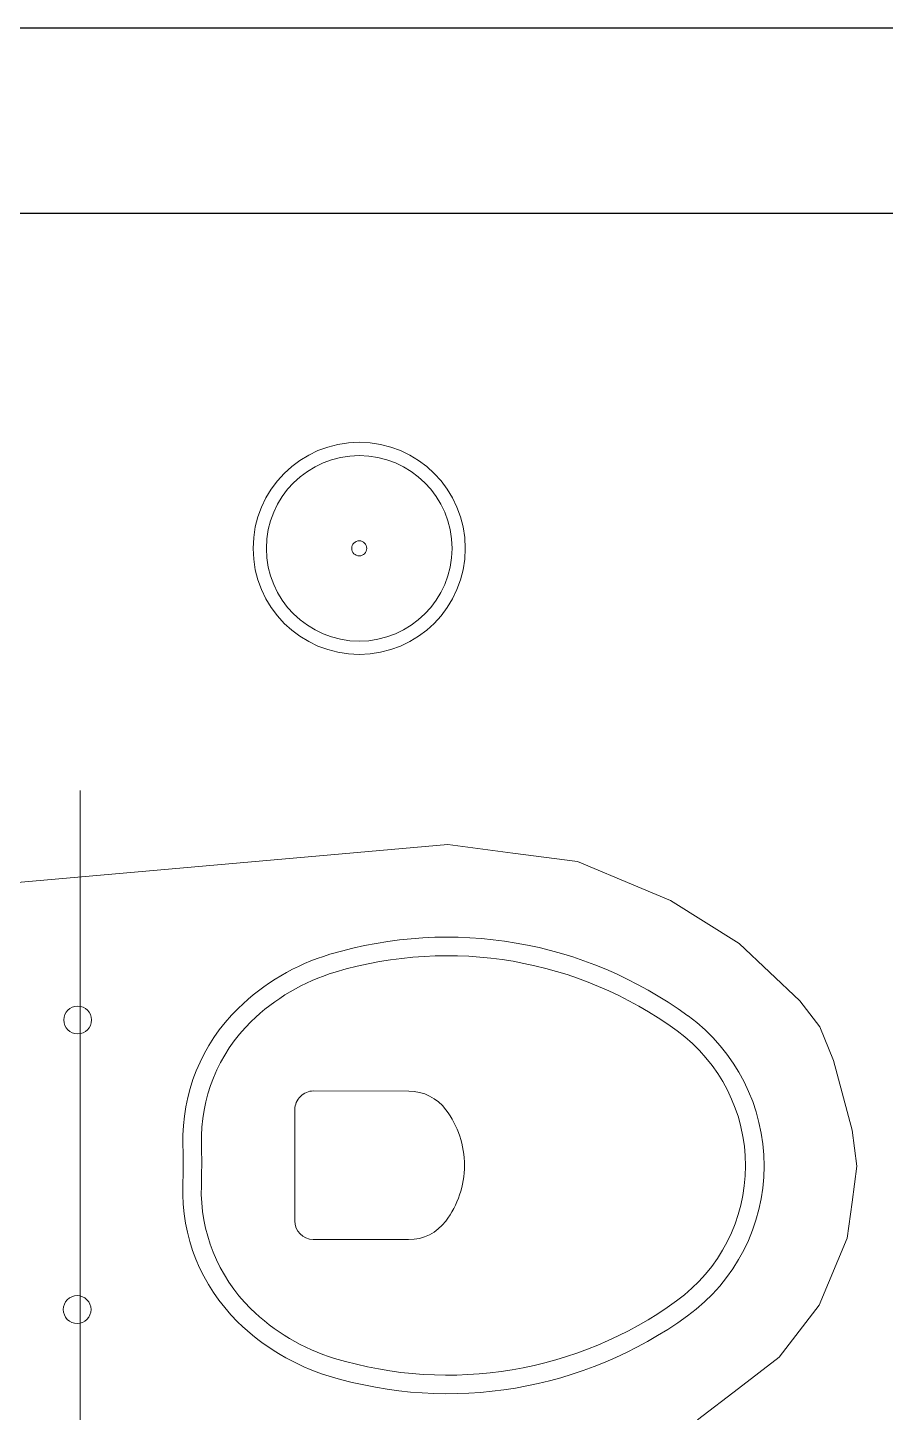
# Model space of a CAD drawing. Header units: millimetres. Extents: x -10496 to -5455, y -188 to 7293.
# Drawn here: x -7472.7 to -7426.5, y 3366.5 to 3441.1 of the extents above; entities that cross this region are included whole.
import ezdxf

# ---------------------------------------------------------------- set-up
doc = ezdxf.new("R2010")
doc.units = ezdxf.units.MM
for name, color, linetype, lineweight in [('GJC_alçıpan', 6, 'Continuous', 20), ('GJC_duvar', 10, 'Continuous', 30), ('GJC_tefris', 30, 'Continuous', 0), ('GJC_ölçüler', 253, 'Continuous', 5)]:
    doc.layers.add(name, color=color, linetype=linetype, lineweight=lineweight)

# ---------------------------------------------------------------- blocks, each defined once
blk = doc.blocks.new('fgjh')
at = {"layer": 'GJC_tefris', "color": 151}
for p, q in [((5037995.972, 2445189.538, 2049.552), (5037998.972, 2445189.532, 2049.552)), ((5038001.972, 2445189.527, 2049.552), (5037998.972, 2445189.532, 2049.552)), ((5037994.961, 2445183.398, 2049.552), (5037994.97, 2445188.539, 2049.552)), ((5038002.961, 2445183.383, 2049.552), (5038002.97, 2445188.525, 2049.552))]:
    blk.add_line(p, q, dxfattribs=at)
at = {"layer": 'GJC_tefris', "color": 151, "elevation": 2049.552}
blk.add_lwpolyline([(5037984.412, 2445211.272), (5038013.612, 2445211.219), (5038016.257, 2445181.278), (5038015.79, 2445177.785), (5038015.324, 2445174.292), (5038013.969, 2445171.039), (5038013.239, 2445169.285), (5038010.921, 2445165.586), (5038010.921, 2445165.586), (5038007.824, 2445162.314), (5038006.42, 2445161.241), (5038004.61, 2445160.495), (5038000.858, 2445159.497), (5037998.916, 2445159.245), (5037996.976, 2445159.505), (5037995.035, 2445159.764), (5037991.42, 2445161.269), (5037990.02, 2445162.347), (5037988.621, 2445163.425), (5037986.935, 2445165.63), (5037985.249, 2445167.835)], dxfattribs=at)
at = {"layer": 'GJC_tefris', "color": 151}
for centre, radius in [((5037991.193, 2445201.26, 2049.552), 0.75), ((5038006.793, 2445201.231, 2049.552), 0.75), ((5038032.205, 2445186.06, 1764.181), 5.715), ((5038032.205, 2445186.06, 1764.181), 5), ((5038032.205, 2445186.06, 1764.181), 0.407)]:
    blk.add_circle(centre, radius, dxfattribs=at)
for centre, radius, start, end in [((5037997.592, 2445185.671, 2049.552), 9.9, 88.25922, 135.45017), ((5037999.053, 2445233.749, 2049.552), 38.2, 268.25922, 269.89518), ((5037999.053, 2445233.749, 2049.552), 38.2, 269.89518, 271.53115), ((5038000.338, 2445185.666, 2049.552), 9.9, 44.3402, 91.53115), ((5037997.592, 2445185.671, 2049.552), 8.9, 88.25922, 135.45017), ((5037999.053, 2445233.749, 2049.552), 39.2, 268.25922, 269.89518), ((5037999.053, 2445233.749, 2049.552), 39.2, 269.89518, 271.53115), ((5038000.338, 2445185.666, 2049.552), 8.9, 44.3402, 91.53115), ((5037999.088, 2445184.198, 2049.552), 12, 135.45017, 163.11062), ((5037998.836, 2445184.198, 2049.552), 12, 16.67975, 44.3402), ((5037999.088, 2445184.198, 2049.552), 11, 135.45017, 163.11062), ((5037998.836, 2445184.198, 2049.552), 11, 16.67975, 44.3402), ((5037995.97, 2445188.538, 2049.552), 1, 89.89518, 179.89518), ((5038001.97, 2445188.527, 2049.552), 1, 359.89518, 89.89518), ((5038008.657, 2445181.292, 2049.552), 22, 163.11062, 215.96177), ((5038008.657, 2445181.292, 2049.552), 21, 163.11062, 215.96177), ((5037989.257, 2445181.328, 2049.552), 21, 323.8286, 16.67975), ((5037989.257, 2445181.328, 2049.552), 22, 323.8286, 16.67975), ((5037997.461, 2445183.393, 2049.552), 2.5, 179.89518, 233.02529), ((5038000.461, 2445183.388, 2049.552), 2.5, 306.76508, 359.89518), ((5037998.964, 2445185.391, 2049.552), 5, 233.02529, 269.89518), ((5037998.964, 2445185.391, 2049.552), 5, 269.89518, 306.76508), ((5037998.944, 2445174.245, 2049.552), 9, 215.96177, 269.89518), ((5037998.944, 2445174.245, 2049.552), 9, 269.89518, 323.8286), ((5037998.944, 2445174.245, 2049.552), 10, 215.96177, 269.89518), ((5037998.944, 2445174.245, 2049.552), 10, 269.89518, 323.8286)]:
    blk.add_arc(centre, radius, start, end, dxfattribs=at)
blk = doc.blocks.new('rölöveteyit')
at = {"layer": 'GJC_alçıpan'}
blk.add_lwpolyline([(31632.041, -28329.941), (31632.041, -28429.941)], dxfattribs=at)
blk = doc.blocks.new('new ytong')
at = {"layer": 'GJC_duvar', "color": 3}
for points in [[(-19093.338, 3702.403), (-18813.338, 3702.403)], [(-19093.338, 3692.403), (-18813.338, 3692.403)]]:
    blk.add_lwpolyline(points, dxfattribs=at)

msp = doc.modelspace()

# ---------------------------------------------------------------- block references
at = {"rotation": 90}
msp.add_blockref('fgjh', (2437731.217, -5034619.119, -1763.716), dxfattribs=at)

# ---------------------------------------------------------------- next in the draw order: block references
at = {"layer": 'GJC_ölçüler'}
msp.add_blockref('rölöveteyit', (-39101.923, 31729.974), dxfattribs=at)

# ---------------------------------------------------------------- next in the draw order: block references
at = {"layer": 'GJC_duvar', "color": 41, "true_color": 0xf4ee51}
msp.add_blockref('new ytong', (11608.455, -261.264), dxfattribs=at)

doc.saveas('drawing.dxf')
